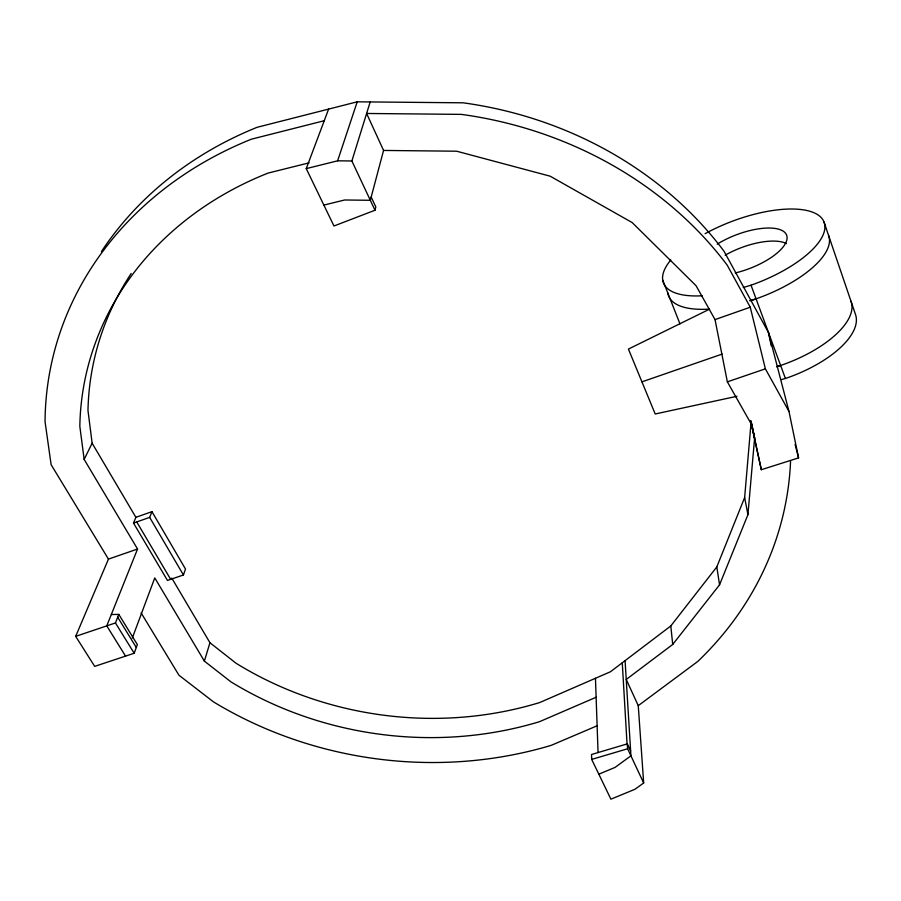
<?xml version="1.0" encoding="UTF-8"?>
<svg xmlns="http://www.w3.org/2000/svg" width="901" height="901" viewBox="0 0 901 901"><rect width="100%" height="100%" fill="white"/><g stroke="black" fill="none" stroke-linecap="round" stroke-linejoin="round"><path stroke-width="1.35" d="M630.621 750.905L627.321 743.866L591.54 754.497L591.687 759.408L610.901 799.176L634.968 789.265L643.674 783.003L638.257 705.663L626.24 679.455L672.72 644.452L719.55 584.828L747.931 514.674L744.643 497.543L751.006 423.076M747.931 514.674L754.621 437.92L751.423 423.042L754.621 437.92M328.617 109.1L306.25 168.622L333.967 225.993L374.985 210.237L375.818 206.96L371.178 197.049M750.567 420.609L761.322 469.714L798.568 457.888L788.983 411.475L765.377 368.836L750.263 307.218L727.22 265.176A373.814 325.002 8.2 0 0 461.413 114.382L366.606 113.47L383.567 150.444L370.322 200.292L344.689 199.988L323.864 205.09M596.124 697.25L539.541 721.678A338.517 294.019 8.2 0 1 230.904 681.832L204.369 661.12L209.944 642.74L171.764 578.07M374.985 210.237L351.874 160.964L370.187 101.948M306.25 168.622L337.616 160.817L357.213 101.824L463.182 102.815A367.349 321.06 8.3 0 1 724.032 251.255L768.463 332.503L788.983 411.475M183.432 574.996L185.505 569.049L151.965 511.655L135.882 517.32L133.506 523.064L167.485 580.435L183.432 574.996L149.667 517.388L151.965 511.655M309.066 162.856L268.171 173.06A338.517 294.019 8.2 0 0 79.829 426.297L84.142 459.386L137.549 549.013L108.458 559.116L75.673 636.365L94.684 666.368L134.181 653.248L137.357 644.587L118.808 614.414L111.319 614.527M132.301 638.043L154.769 577.901L204.369 661.12M75.673 636.365L115.452 622.94L118.808 614.414M137.549 549.013L106.768 625.868L125.554 656.119M209.944 642.74L236.028 663.226A332.672 290.482 8.2 0 0 539.767 702.521L610.428 671.774L670.794 625.958L716.802 566.932L744.643 497.543M84.142 459.386L92.139 443.224L87.983 410.529A332.672 290.482 8.2 0 1 131.186 273.476M638.257 705.663L697.836 661.402A373.814 325.002 8.2 0 0 790.56 461.289M709.526 309.167L628.425 349.081L655.196 413.987L736.962 396.282M597.262 725.722L551.243 745.341A373.814 325.002 8.2 0 1 213.424 701.834L178.95 675.221L141.142 612.95M598.827 774.184L615.034 767.415L630.925 755.815L625.08 660.647M751.04 300.63L756.063 298.85A85.527 33.754 -20.6 0 0 828.605 235.51M133.506 523.064L149.667 517.388M383.567 150.444L456.649 151.21L550.173 176.191L632.187 222.57L696.056 285.707L715.034 319.596L750.263 307.218M641.94 381.855L722.129 354.082M715.034 319.596L727.355 381.855L765.377 368.836M776.91 366.752L780.626 365.479A83.906 36.063 -20.1 0 0 850.972 301.204M591.687 759.408L627.614 748.765L627.321 743.866M743.257 287.498L751.04 285.2A85.865 33.258 -20.7 0 0 821.408 217.805A85.865 33.258 -20.7 0 0 705.078 233.697M749.598 300.743L756.063 298.85M776.561 366.606L780.626 365.479M781.37 379.603L785.413 378.488A83.59 36.502 -20 0 0 855.353 314.044L824.021 222.063M357.213 101.824L257.123 127.3A367.349 321.06 8.3 0 0 101.419 251.593M324.247 120.723L251.413 139.182A373.814 325.002 8.2 0 0 45.05 421.702L51.12 464.691L108.458 559.116M337.616 160.817L351.874 160.964M117.704 617.241L136.299 647.459M115.452 622.94L134.181 653.248M136.727 521.927L170.672 579.354M92.139 443.224L135.882 517.32M727.355 381.855L751.31 424.112L750.781 421.645M627.614 748.765L643.674 783.003M662.697 280.042L679.996 323.943M751.04 285.2L785.413 378.488M795.087 444.362L798.568 457.888M750.781 420.756L761.322 469.714M768.463 332.503L771.233 345.838M716.802 566.932L719.55 584.828M670.794 625.958L672.72 644.452M622.264 662.787L627.096 744.789M595.46 678.295L598.061 752.628M708.839 309.111A85.527 33.754 -20.6 0 1 667.799 292.971M702.228 295.776A85.865 33.258 -20.7 0 1 670.772 260.017M725.17 255.197A46.615 18.38 -20.7 0 1 786.505 243.574M717.207 244.16A46.796 18.121 -20.7 0 1 785.976 233.855A46.796 18.121 -20.7 0 1 735.25 272.969"/></g></svg>
